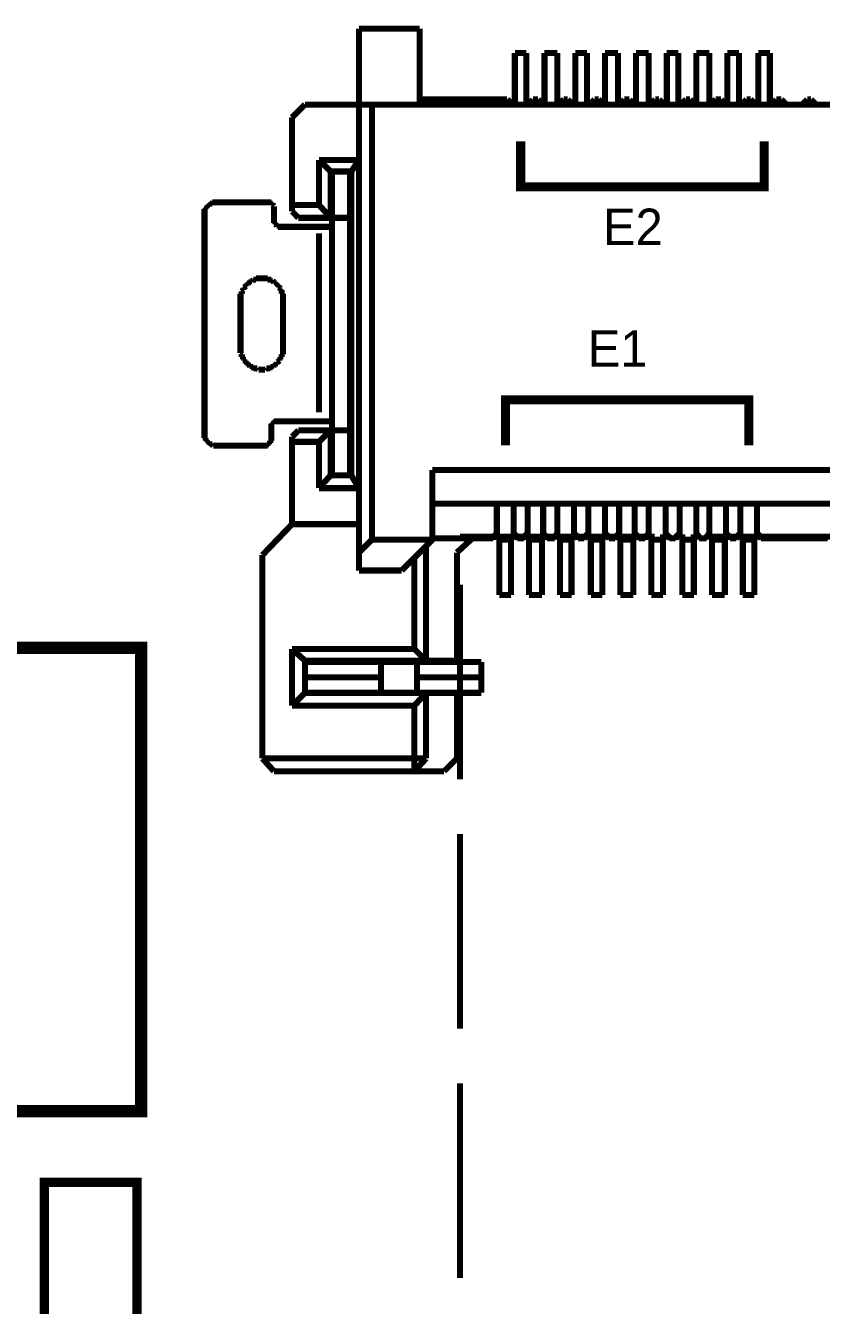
# Model space of a CAD drawing. Extents: x -18 to 363, y 0 to 182.
# Drawn here: x 92.86 to 105.94, y 64.61 to 85.65 of the extents above; entities that cross this region are included whole.
import ezdxf
from ezdxf.enums import TextEntityAlignment as Align

# ---------------------------------------------------------------- set-up
doc = ezdxf.new("R2010")
doc.units = 0
doc.header["$MEASUREMENT"] = 0
doc.layers.add('ASSEMBLY_OUTLINES_TOP', color=181, linetype='CONTINUOUS')
doc.styles.add('VERIBEST_GERBER_1', font='txt')

msp = doc.modelspace()

# ---------------------------------------------------------------- linework, layer by layer
at = {"layer": 'ASSEMBLY_OUTLINES_TOP'}
for points, const_width in [([(99.33715, 85.6025), (98.34215, 85.6025)], 0.1), ([(98.34215, 76.6915), (98.34215, 85.6025)], 0.1), ([(99.33715, 84.3535), (99.33715, 85.6025)], 0.1), ([(100.90315, 85.2005), (100.90315, 84.3535)], 0.1), ([(100.90315, 85.2005), (101.094, 85.2005)], 0.1), ([(101.094, 85.2005), (101.094, 84.3535)], 0.1), ([(101.39035, 85.2005), (101.39035, 84.3535)], 0.1), ([(101.39035, 85.2005), (101.60185, 85.2005)], 0.1), ([(101.60185, 85.2005), (101.60185, 84.3535)], 0.1), ([(101.89815, 85.2005), (101.89815, 84.3535)], 0.1), ([(101.89815, 85.2005), (102.089, 85.2005)], 0.1), ([(102.089, 85.2005), (102.089, 84.3535)], 0.1), ([(102.38535, 85.2005), (102.38535, 84.3535)], 0.1), ([(102.38535, 85.2005), (102.59685, 85.2005)], 0.1), ([(102.59685, 85.2005), (102.59685, 84.3535)], 0.1), ([(102.89315, 85.2005), (102.89315, 84.3535)], 0.1), ([(102.89315, 85.2005), (103.10465, 85.2005)], 0.1), ([(103.10465, 85.2005), (103.10465, 84.3535)], 0.1), ([(103.401, 85.2005), (103.401, 84.3535)], 0.1), ([(103.401, 85.2005), (103.59185, 85.2005)], 0.1), ([(103.59185, 85.2005), (103.59185, 84.3535)], 0.1), ([(103.888, 85.2005), (103.888, 84.3535)], 0.1), ([(103.888, 85.2005), (104.09965, 85.2005)], 0.1), ([(104.09965, 85.2005), (104.09965, 84.3535)], 0.1), ([(104.3958, 85.2005), (104.3958, 84.3535)], 0.1), ([(104.3958, 85.2005), (104.5867, 85.2005)], 0.1), ([(104.5867, 85.2005), (104.5867, 84.3535)], 0.1), ([(104.90365, 85.2005), (104.90365, 84.3535)], 0.1), ([(104.90365, 85.2005), (105.0945, 85.2005)], 0.1), ([(105.0945, 85.2005), (105.0945, 84.3535)], 0.1), ([(97.24185, 84.142), (97.45335, 84.3535)], 0.1), ([(97.45335, 84.3535), (184.0465, 84.3535)], 0.1), ([(98.55365, 77.1995), (98.55365, 84.3535)], 0.1), ([(100.7765, 84.4385), (99.33715, 84.4385)], 0.1), ([(100.86115, 84.3535), (100.7765, 84.4385)], 0.1), ([(101.1995, 84.4385), (101.13615, 84.3535)], 0.1), ([(101.2843, 84.4385), (101.1995, 84.4385)], 0.1), ([(101.369, 84.3535), (101.2843, 84.4385)], 0.1), ([(101.708, 84.4385), (101.62315, 84.3535)], 0.1), ([(101.77135, 84.4385), (101.708, 84.4385)], 0.1), ([(101.8562, 84.3535), (101.77135, 84.4385)], 0.1), ([(102.21585, 84.4385), (102.131, 84.3535)], 0.1), ([(102.27915, 84.4385), (102.21585, 84.4385)], 0.1), ([(102.364, 84.3535), (102.27915, 84.4385)], 0.1), ([(102.703, 84.4385), (102.6388, 84.3535)], 0.1), ([(102.787, 84.4385), (102.703, 84.4385)], 0.1), ([(102.851, 84.3535), (102.787, 84.4385)], 0.1), ([(103.21065, 84.4385), (103.126, 84.3535)], 0.1), ([(103.27415, 84.4385), (103.21065, 84.4385)], 0.1), ([(103.35885, 84.3535), (103.27415, 84.4385)], 0.1), ([(103.7185, 84.4385), (103.6338, 84.3535)], 0.1), ([(103.782, 84.4385), (103.7185, 84.4385)], 0.1), ([(103.86665, 84.3535), (103.782, 84.4385)], 0.1), ([(104.2057, 84.4385), (104.121, 84.3535)], 0.1), ([(104.2905, 84.4385), (104.2057, 84.4385)], 0.1), ([(104.35385, 84.3535), (104.2905, 84.4385)], 0.1), ([(104.7135, 84.4385), (104.62885, 84.3535)], 0.1), ([(104.77685, 84.4385), (104.7135, 84.4385)], 0.1), ([(104.86165, 84.3535), (104.77685, 84.4385)], 0.1), ([(105.2007, 84.4385), (105.1365, 84.3535)], 0.1), ([(105.28465, 84.4385), (105.2007, 84.4385)], 0.1), ([(105.3695, 84.3535), (105.28465, 84.4385)], 0.1), ([(105.7085, 84.4385), (105.6235, 84.3535)], 0.1), ([(105.772, 84.4385), (105.7085, 84.4385)], 0.1), ([(105.8565, 84.3535), (105.772, 84.4385)], 0.1), ([(97.24185, 82.597), (97.24185, 84.142)], 0.1), ([(101, 83.75), (101, 83), (105, 83), (105, 83.75)], 0.15), ([(98.34215, 83.4435), (97.68615, 83.4435)], 0.1), ([(97.68615, 82.7025), (97.68615, 83.4435)], 0.1), ([(97.8763, 83.253), (97.68615, 83.4435)], 0.1), ([(98.21535, 83.253), (98.34215, 83.4435)], 0.1), ([(98.21535, 83.253), (97.8763, 83.253)], 0.1), ([(97.8763, 82.491), (97.8763, 83.253)], 0.1), ([(97.89765, 83.253), (97.89765, 78.2575)], 0.1), ([(98.194, 83.253), (98.194, 78.2575)], 0.1), ([(98.21535, 78.2575), (98.21535, 83.253)], 0.1), ([(95.86585, 82.6815), (95.8445, 82.6815)], 0.1), ([(95.8445, 82.6815), (95.8445, 82.6605)], 0.1), ([(95.8872, 82.7025), (95.86585, 82.7025)], 0.1), ([(95.86585, 82.7025), (95.86585, 82.6815)], 0.1), ([(95.9078, 82.724), (95.8872, 82.724)], 0.1), ([(95.8872, 82.724), (95.8872, 82.7025)], 0.1), ([(95.92915, 82.724), (95.9078, 82.724)], 0.1), ([(95.9505, 82.745), (95.92915, 82.745)], 0.1), ([(95.92915, 82.745), (95.92915, 82.724)], 0.1), ([(95.97185, 82.745), (95.9505, 82.745)], 0.1), ([(95.99265, 82.745), (95.97185, 82.745)], 0.1), ([(96.8393, 82.745), (95.99265, 82.745)], 0.1), ([(96.86065, 82.745), (96.8393, 82.745)], 0.1), ([(96.8822, 82.745), (96.86065, 82.745)], 0.1), ([(96.9028, 82.745), (96.8822, 82.745)], 0.1), ([(96.9028, 82.724), (96.9028, 82.745)], 0.1), ([(96.92415, 82.724), (96.9028, 82.724)], 0.1), ([(96.92415, 82.7025), (96.92415, 82.724)], 0.1), ([(96.9455, 82.6815), (96.92415, 82.7025)], 0.1), ([(96.9455, 82.6605), (96.9455, 82.6815)], 0.1), ([(97.68615, 82.7025), (97.24185, 82.7025)], 0.1), ([(97.8763, 82.491), (97.68615, 82.7025)], 0.1), ([(95.82385, 82.639), (95.80235, 82.639)], 0.1), ([(95.80235, 82.639), (95.80235, 82.618)], 0.1), ([(95.80235, 82.618), (95.80235, 82.597)], 0.1), ([(95.80235, 82.597), (95.80235, 82.5755)], 0.1), ([(95.80235, 82.5755), (95.80235, 82.5545)], 0.1), ([(95.80235, 78.956), (95.80235, 82.5545)], 0.1), ([(95.8445, 82.6605), (95.82385, 82.6605)], 0.1), ([(95.82385, 82.6605), (95.82385, 82.639)], 0.1), ([(96.9455, 82.639), (96.9455, 82.6605)], 0.1), ([(96.9455, 82.4485), (96.9455, 82.639)], 0.1), ([(97.34715, 82.491), (97.24185, 82.597)], 0.1), ([(98.21535, 82.491), (97.34715, 82.491)], 0.1), ([(96.9455, 82.4485), (96.9455, 82.4275)], 0.1), ([(96.9455, 82.4275), (96.9455, 82.4065)], 0.1), ([(96.9455, 82.4065), (96.96615, 82.4065)], 0.1), ([(96.96615, 82.4065), (96.96615, 82.385)], 0.1), ([(96.96615, 82.385), (96.9875, 82.364)], 0.1), ([(96.9875, 82.364), (97.00885, 82.364)], 0.1), ([(97.00885, 82.364), (97.00885, 82.343)], 0.1), ([(97.00885, 82.343), (97.0302, 82.343)], 0.1), ([(97.0302, 82.343), (97.051, 82.343)], 0.1), ([(97.89765, 82.343), (97.051, 82.343)], 0.1), ([(97.68615, 79.295), (97.68615, 82.237)], 0.1), ([(96.5218, 81.4115), (96.501, 81.4115)], 0.1), ([(96.501, 81.4115), (96.501, 81.3905)], 0.1), ([(96.54315, 81.4325), (96.5218, 81.4325)], 0.1), ([(96.5218, 81.4325), (96.5218, 81.4115)], 0.1), ([(96.5645, 81.4325), (96.54315, 81.4325)], 0.1), ([(96.58585, 81.454), (96.5645, 81.454)], 0.1), ([(96.5645, 81.454), (96.5645, 81.4325)], 0.1), ([(96.6065, 81.475), (96.58585, 81.454)], 0.1), ([(96.62785, 81.475), (96.6065, 81.475)], 0.1), ([(96.6492, 81.475), (96.62785, 81.475)], 0.1), ([(96.6698, 81.496), (96.6492, 81.496)], 0.1), ([(96.6492, 81.496), (96.6492, 81.475)], 0.1), ([(96.69135, 81.496), (96.6698, 81.496)], 0.1), ([(96.7127, 81.496), (96.69135, 81.496)], 0.1), ([(96.734, 81.496), (96.7127, 81.496)], 0.1), ([(96.75465, 81.496), (96.734, 81.496)], 0.1), ([(96.776, 81.496), (96.75465, 81.496)], 0.1), ([(96.79735, 81.496), (96.776, 81.496)], 0.1), ([(96.818, 81.496), (96.79735, 81.496)], 0.1), ([(96.8393, 81.496), (96.818, 81.496)], 0.1), ([(96.8393, 81.475), (96.8393, 81.496)], 0.1), ([(96.86065, 81.475), (96.8393, 81.475)], 0.1), ([(96.8822, 81.475), (96.86065, 81.475)], 0.1), ([(96.9028, 81.475), (96.8822, 81.475)], 0.1), ([(96.9028, 81.454), (96.9028, 81.475)], 0.1), ([(96.92415, 81.454), (96.9028, 81.454)], 0.1), ([(96.9455, 81.4325), (96.92415, 81.454)], 0.1), ([(96.96615, 81.4325), (96.9455, 81.4325)], 0.1), ([(96.96615, 81.4115), (96.96615, 81.4325)], 0.1), ([(96.9875, 81.4115), (96.96615, 81.4115)], 0.1), ([(96.9875, 81.3905), (96.9875, 81.4115)], 0.1), ([(96.41635, 81.242), (96.395, 81.242)], 0.1), ([(96.395, 81.242), (96.395, 81.221)], 0.1), ([(96.395, 81.221), (96.395, 81.2)], 0.1), ([(96.395, 81.2), (96.395, 81.1785)], 0.1), ([(96.437, 81.3055), (96.41635, 81.2845)], 0.1), ([(96.41635, 81.2845), (96.41635, 81.2635)], 0.1), ([(96.41635, 81.2635), (96.41635, 81.242)], 0.1), ([(96.4583, 81.327), (96.437, 81.327)], 0.1), ([(96.437, 81.327), (96.437, 81.3055)], 0.1), ([(96.47965, 81.369), (96.4583, 81.348)], 0.1), ([(96.4583, 81.348), (96.4583, 81.327)], 0.1), ([(96.47965, 81.3905), (96.47965, 81.369)], 0.1), ([(96.501, 81.3905), (96.47965, 81.3905)], 0.1), ([(97.00885, 81.3905), (96.9875, 81.3905)], 0.1), ([(97.00885, 81.369), (97.00885, 81.3905)], 0.1), ([(97.0302, 81.369), (97.00885, 81.369)], 0.1), ([(97.0302, 81.348), (97.0302, 81.369)], 0.1), ([(97.051, 81.327), (97.0302, 81.348)], 0.1), ([(97.051, 81.3055), (97.051, 81.327)], 0.1), ([(97.07235, 81.3055), (97.051, 81.3055)], 0.1), ([(97.07235, 81.2845), (97.07235, 81.3055)], 0.1), ([(97.07235, 81.2635), (97.07235, 81.2845)], 0.1), ([(97.07235, 81.242), (97.07235, 81.2635)], 0.1), ([(97.0937, 81.242), (97.07235, 81.242)], 0.1), ([(97.0937, 81.221), (97.0937, 81.242)], 0.1), ([(97.0937, 81.2), (97.0937, 81.221)], 0.1), ([(97.0937, 81.1785), (97.0937, 81.2)], 0.1), ([(96.395, 81.1785), (96.395, 81.1575)], 0.1), ([(96.395, 80.353), (96.395, 81.1575)], 0.1), ([(97.0937, 81.1575), (97.0937, 81.1785)], 0.1), ([(97.0937, 80.353), (97.0937, 81.1575)], 0.1), ([(96.395, 80.353), (96.395, 80.332)], 0.1), ([(97.0937, 80.332), (97.0937, 80.353)], 0.1), ([(96.395, 80.332), (96.395, 80.311)], 0.1), ([(96.395, 80.311), (96.395, 80.2895)], 0.1), ([(96.395, 80.2895), (96.395, 80.2685)], 0.1), ([(96.395, 80.2685), (96.41635, 80.2475)], 0.1), ([(96.41635, 80.2475), (96.41635, 80.226)], 0.1), ([(96.41635, 80.226), (96.41635, 80.205)], 0.1), ([(96.41635, 80.205), (96.437, 80.205)], 0.1), ([(96.437, 80.205), (96.437, 80.184)], 0.1), ([(96.437, 80.184), (96.437, 80.1625)], 0.1), ([(96.437, 80.1625), (96.4583, 80.1625)], 0.1), ([(96.4583, 80.1625), (96.4583, 80.1415)], 0.1), ([(96.4583, 80.1415), (96.47965, 80.1415)], 0.1), ([(96.47965, 80.1415), (96.47965, 80.1205)], 0.1), ([(97.00885, 80.1205), (97.0302, 80.1415)], 0.1), ([(97.0302, 80.1415), (97.0302, 80.1625)], 0.1), ([(97.0302, 80.1625), (97.051, 80.1625)], 0.1), ([(97.051, 80.184), (97.051, 80.205)], 0.1), ([(97.051, 80.205), (97.07235, 80.205)], 0.1), ([(97.051, 80.1625), (97.051, 80.184)], 0.1), ([(97.07235, 80.226), (97.07235, 80.2475)], 0.1), ([(97.07235, 80.2475), (97.0937, 80.2475)], 0.1), ([(97.07235, 80.205), (97.07235, 80.226)], 0.1), ([(97.0937, 80.311), (97.0937, 80.332)], 0.1), ([(97.0937, 80.2895), (97.0937, 80.311)], 0.1), ([(97.0937, 80.2685), (97.0937, 80.2895)], 0.1), ([(97.0937, 80.2475), (97.0937, 80.2685)], 0.1), ([(96.47965, 80.1205), (96.47965, 80.099)], 0.1), ([(96.47965, 80.099), (96.501, 80.099)], 0.1), ([(96.501, 80.099), (96.501, 80.078)], 0.1), ([(96.501, 80.078), (96.5218, 80.078)], 0.1), ([(96.5218, 80.078), (96.54315, 80.078)], 0.1), ([(96.54315, 80.078), (96.54315, 80.057)], 0.1), ([(96.54315, 80.057), (96.5645, 80.057)], 0.1), ([(96.5645, 80.057), (96.5645, 80.0355)], 0.1), ([(96.5645, 80.0355), (96.58585, 80.0355)], 0.1), ([(96.58585, 80.0355), (96.6065, 80.0355)], 0.1), ([(96.6065, 80.0355), (96.6065, 80.0145)], 0.1), ([(96.6065, 80.0145), (96.62785, 80.0145)], 0.1), ([(96.62785, 80.0145), (96.6492, 80.0145)], 0.1), ([(96.6492, 80.0145), (96.6698, 80.0145)], 0.1), ([(96.6698, 80.0145), (96.69135, 79.9935)], 0.1), ([(96.69135, 79.9935), (96.7127, 79.9935)], 0.1), ([(96.7127, 79.9935), (96.734, 79.9935)], 0.1), ([(96.734, 79.9935), (96.75465, 79.9935)], 0.1), ([(96.75465, 79.9935), (96.776, 79.9935)], 0.1), ([(96.776, 79.9935), (96.79735, 79.9935)], 0.1), ([(96.79735, 79.9935), (96.818, 80.0145)], 0.1), ([(96.818, 80.0145), (96.8393, 80.0145)], 0.1), ([(96.8393, 80.0145), (96.86065, 80.0145)], 0.1), ([(96.86065, 80.0145), (96.8822, 80.0145)], 0.1), ([(96.8822, 80.0145), (96.8822, 80.0355)], 0.1), ([(96.8822, 80.0355), (96.9028, 80.0355)], 0.1), ([(96.9028, 80.0355), (96.92415, 80.0355)], 0.1), ([(96.92415, 80.0355), (96.92415, 80.057)], 0.1), ([(96.92415, 80.057), (96.9455, 80.057)], 0.1), ([(96.9455, 80.057), (96.9455, 80.078)], 0.1), ([(96.9455, 80.078), (96.96615, 80.078)], 0.1), ([(96.96615, 80.078), (96.9875, 80.078)], 0.1), ([(96.9875, 80.078), (96.9875, 80.099)], 0.1), ([(96.9875, 80.099), (97.00885, 80.099)], 0.1), ([(97.00885, 80.099), (97.00885, 80.1205)], 0.1), ([(100.75, 78.75), (100.75, 79.5), (104.75, 79.5), (104.75, 78.75)], 0.15), ([(96.92415, 79.1045), (96.9028, 79.1045)], 0.1), ([(96.9028, 79.1045), (96.9028, 79.083)], 0.1), ([(96.9455, 79.1255), (96.92415, 79.1255)], 0.1), ([(96.92415, 79.1255), (96.92415, 79.1045)], 0.1), ([(96.96615, 79.1465), (96.9455, 79.1465)], 0.1), ([(96.9455, 79.1465), (96.9455, 79.1255)], 0.1), ([(96.9875, 79.1465), (96.96615, 79.1465)], 0.1), ([(97.89765, 79.1465), (96.9875, 79.1465)], 0.1), ([(95.80235, 78.956), (95.80235, 78.935)], 0.1), ([(95.80235, 78.935), (95.80235, 78.914)], 0.1), ([(95.80235, 78.914), (95.80235, 78.8925)], 0.1), ([(95.80235, 78.8925), (95.80235, 78.8715)], 0.1), ([(96.9028, 79.083), (96.9028, 79.062)], 0.1), ([(96.9028, 79.062), (96.9028, 79.041)], 0.1), ([(96.9028, 79.041), (96.9028, 78.8505)], 0.1), ([(97.24185, 78.8925), (97.34715, 78.9985)], 0.1), ([(97.24185, 77.4535), (97.24185, 78.8925)], 0.1), ([(98.21535, 78.9985), (97.34715, 78.9985)], 0.1), ([(97.8763, 78.9985), (97.68615, 78.808)], 0.1), ([(97.8763, 78.9985), (97.8763, 78.2575)], 0.1), ([(95.80235, 78.8715), (95.82385, 78.8715)], 0.1), ([(95.82385, 78.8715), (95.82385, 78.8505)], 0.1), ([(95.82385, 78.8505), (95.82385, 78.829)], 0.1), ([(95.82385, 78.829), (95.8445, 78.829)], 0.1), ([(95.8445, 78.829), (95.8445, 78.808)], 0.1), ([(95.8445, 78.808), (95.86585, 78.808)], 0.1), ([(95.86585, 78.808), (95.86585, 78.787)], 0.1), ([(95.86585, 78.787), (95.8872, 78.787)], 0.1), ([(95.8872, 78.787), (95.8872, 78.7655)], 0.1), ([(95.8872, 78.7655), (95.9078, 78.7655)], 0.1), ([(95.9078, 78.7655), (95.92915, 78.7655)], 0.1), ([(95.92915, 78.7655), (95.9505, 78.7445)], 0.1), ([(95.9505, 78.7445), (95.97185, 78.7445)], 0.1), ([(95.97185, 78.7445), (95.99265, 78.7445)], 0.1), ([(96.79735, 78.7445), (95.99265, 78.7445)], 0.1), ([(96.79735, 78.7445), (96.818, 78.7445)], 0.1), ([(96.818, 78.7445), (96.8393, 78.7445)], 0.1), ([(96.8393, 78.7445), (96.8393, 78.7655)], 0.1), ([(96.8393, 78.7655), (96.86065, 78.7655)], 0.1), ([(96.86065, 78.7655), (96.86065, 78.787)], 0.1), ([(96.86065, 78.787), (96.8822, 78.787)], 0.1), ([(96.8822, 78.808), (96.8822, 78.829)], 0.1), ([(96.8822, 78.829), (96.9028, 78.829)], 0.1), ([(96.8822, 78.787), (96.8822, 78.808)], 0.1), ([(96.9028, 78.829), (96.9028, 78.8505)], 0.1), ([(97.68615, 78.808), (97.24185, 78.808)], 0.1), ([(97.68615, 78.808), (97.68615, 78.046)], 0.1), ([(97.8763, 78.2575), (97.68615, 78.046)], 0.1), ([(98.21535, 78.2575), (97.8763, 78.2575)], 0.1), ([(98.21535, 78.2575), (98.34215, 78.046)], 0.1), ([(99.54865, 77.1995), (99.54865, 78.3425)], 0.1), ([(99.54865, 78.3425), (181.9505, 78.3425)], 0.1), ([(98.34215, 78.046), (97.68615, 78.046)], 0.1), ([(99.54865, 77.792), (181.9505, 77.792)], 0.1), ([(100.607, 77.792), (100.607, 77.284)], 0.1), ([(100.8825, 77.792), (100.8825, 77.284)], 0.1), ([(101.1155, 77.792), (101.1155, 77.284)], 0.1), ([(101.369, 77.792), (101.369, 77.284)], 0.1), ([(101.60185, 77.792), (101.60185, 77.284)], 0.1), ([(101.8775, 77.792), (101.8775, 77.284)], 0.1), ([(102.10965, 77.792), (102.10965, 77.284)], 0.1), ([(102.38535, 77.792), (102.38535, 77.284)], 0.1), ([(102.6182, 77.792), (102.6182, 77.284)], 0.1), ([(102.8718, 77.792), (102.8718, 77.284)], 0.1), ([(103.10465, 77.792), (103.10465, 77.284)], 0.1), ([(103.3802, 77.792), (103.3802, 77.284)], 0.1), ([(103.6132, 77.792), (103.6132, 77.284)], 0.1), ([(103.888, 77.792), (103.888, 77.284)], 0.1), ([(104.09965, 77.792), (104.09965, 77.284)], 0.1), ([(104.3745, 77.792), (104.3745, 77.284)], 0.1), ([(104.6073, 77.792), (104.6073, 77.284)], 0.1), ([(104.883, 77.792), (104.883, 77.284)], 0.1), ([(97.24185, 77.4535), (96.75465, 76.9455)], 0.1), ([(98.34215, 77.4535), (97.24185, 77.4535)], 0.1), ([(98.55365, 77.1995), (98.34215, 76.9875)], 0.1), ([(99.54865, 77.1995), (98.55365, 77.1995)], 0.1), ([(99.04085, 76.6915), (99.54865, 77.1995)], 0.1), ([(100.2052, 77.2205), (99.54865, 77.2205)], 0.1), ([(99.951, 76.9875), (100.2052, 77.2205)], 0.1), ([(100, 77.25), (103.2004, 77.25)], 0.1), ([(100.5435, 77.2205), (100.2052, 77.2205)], 0.1), ([(100.607, 77.305), (100.52215, 77.2205)], 0.1), ([(100.607, 77.305), (100.52215, 77.2205)], 0.1), ([(100.607, 77.284), (100.5435, 77.2205)], 0.1), ([(100.607, 77.284), (100.5435, 77.2205)], 0.1), ([(100.607, 77.284), (100.6497, 77.284)], 0.1), ([(100.6497, 76.289), (100.6497, 77.284)], 0.1), ([(100.6497, 77.1995), (100.8398, 77.1995)], 0.1), ([(100.8398, 76.289), (100.8398, 77.284)], 0.1), ([(100.8398, 77.284), (100.8825, 77.284)], 0.1), ([(100.96735, 77.2205), (100.8825, 77.305)], 0.1), ([(100.946, 77.2205), (100.8825, 77.284)], 0.1), ([(101.0513, 77.2205), (100.946, 77.2205)], 0.1), ([(101.1155, 77.305), (101.0307, 77.2205)], 0.1), ([(101.0513, 77.2205), (101.1155, 77.284)], 0.1), ([(101.1155, 77.284), (101.13615, 77.284)], 0.1), ([(101.13615, 76.289), (101.13615, 77.284)], 0.1), ([(101.13615, 77.1995), (101.34835, 77.1995)], 0.1), ([(101.34835, 76.289), (101.34835, 77.284)], 0.1), ([(101.34835, 77.284), (101.369, 77.284)], 0.1), ([(101.45385, 77.2205), (101.369, 77.305)], 0.1), ([(101.4323, 77.2205), (101.369, 77.284)], 0.1), ([(101.55985, 77.2205), (101.4323, 77.2205)], 0.1), ([(101.60185, 77.305), (101.5385, 77.2205)], 0.1), ([(101.55985, 77.2205), (101.60185, 77.284)], 0.1), ([(101.60185, 77.284), (101.6447, 77.284)], 0.1), ([(101.6447, 76.289), (101.6447, 77.284)], 0.1), ([(101.6447, 77.1995), (101.83485, 77.1995)], 0.1), ([(101.83485, 76.289), (101.83485, 77.284)], 0.1), ([(101.83485, 77.284), (101.8775, 77.284)], 0.1), ([(101.8775, 77.305), (101.9615, 77.2205)], 0.1), ([(101.94085, 77.2205), (101.8775, 77.284)], 0.1), ([(101.94085, 77.2205), (102.0463, 77.2205)], 0.1), ([(102.0257, 77.2205), (102.10965, 77.305)], 0.1), ([(102.0463, 77.2205), (102.10965, 77.284)], 0.1), ([(102.10965, 77.284), (102.15235, 77.284)], 0.1), ([(102.15235, 76.289), (102.15235, 77.284)], 0.1), ([(102.15235, 77.1995), (102.34265, 77.1995)], 0.1), ([(102.34265, 76.289), (102.34265, 77.284)], 0.1), ([(102.34265, 77.284), (102.38535, 77.284)], 0.1), ([(102.38535, 77.305), (102.47, 77.2205)], 0.1), ([(102.44865, 77.2205), (102.38535, 77.284)], 0.1), ([(102.44865, 77.2205), (102.55485, 77.2205)], 0.1), ([(102.5335, 77.2205), (102.6182, 77.305)], 0.1), ([(102.55485, 77.2205), (102.6182, 77.284)], 0.1), ([(102.6182, 77.284), (102.6388, 77.284)], 0.1), ([(102.6388, 76.289), (102.6388, 77.284)], 0.1), ([(102.6388, 77.1995), (102.851, 77.1995)], 0.1), ([(102.851, 76.289), (102.851, 77.284)], 0.1), ([(102.851, 77.284), (102.8718, 77.284)], 0.1), ([(102.8718, 77.305), (102.9565, 77.2205)], 0.1), ([(102.93585, 77.2205), (102.8718, 77.284)], 0.1), ([(102.93585, 77.2205), (103.04135, 77.2205)], 0.1), ([(103.0198, 77.2205), (103.10465, 77.305)], 0.1), ([(103.04135, 77.2205), (103.10465, 77.284)], 0.1), ([(103.10465, 77.284), (103.14735, 77.284)], 0.1), ([(103.14735, 76.289), (103.14735, 77.284)], 0.1), ([(103.14735, 77.1995), (103.3375, 77.1995)], 0.1), ([(103.3375, 76.289), (103.3375, 77.284)], 0.1), ([(103.3375, 77.284), (103.3802, 77.284)], 0.1), ([(103.3802, 77.305), (103.465, 77.2205)], 0.1), ([(103.4437, 77.2205), (103.3802, 77.284)], 0.1), ([(103.4437, 77.2205), (103.549, 77.2205)], 0.1), ([(103.52835, 77.2205), (103.6132, 77.305)], 0.1), ([(103.549, 77.2205), (103.6132, 77.284)], 0.1), ([(103.6132, 77.284), (103.65515, 77.284)], 0.1), ([(103.65515, 76.289), (103.65515, 77.284)], 0.1), ([(103.65515, 77.1995), (103.8453, 77.1995)], 0.1), ([(103.8453, 76.289), (103.8453, 77.284)], 0.1), ([(103.8453, 77.284), (103.888, 77.284)], 0.1), ([(103.888, 77.305), (103.9515, 77.2205)], 0.1), ([(103.93015, 77.2205), (103.888, 77.284)], 0.1), ([(103.93015, 77.2205), (104.0575, 77.2205)], 0.1), ([(104.03615, 77.2205), (104.09965, 77.305)], 0.1), ([(104.0575, 77.2205), (104.09965, 77.284)], 0.1), ([(104.09965, 77.284), (104.14235, 77.284)], 0.1), ([(104.1005, 77.25), (107.3009, 77.25)], 0.1), ([(104.14235, 76.289), (104.14235, 77.284)], 0.1), ([(104.14235, 77.1995), (104.35385, 77.1995)], 0.1), ([(104.35385, 76.289), (104.35385, 77.284)], 0.1), ([(104.35385, 77.284), (104.3745, 77.284)], 0.1), ([(104.3745, 77.305), (104.4593, 77.2205)], 0.1), ([(104.4385, 77.2205), (104.3745, 77.284)], 0.1), ([(104.4385, 77.2205), (104.544, 77.2205)], 0.1), ([(104.52335, 77.2205), (104.6073, 77.305)], 0.1), ([(104.544, 77.2205), (104.6073, 77.284)], 0.1), ([(104.6073, 77.284), (104.6502, 77.284)], 0.1), ([(104.6502, 76.289), (104.6502, 77.284)], 0.1), ([(104.6502, 77.1995), (104.8403, 77.1995)], 0.1), ([(104.8403, 76.289), (104.8403, 77.284)], 0.1), ([(104.8403, 77.284), (104.883, 77.284)], 0.1), ([(104.883, 77.305), (104.9677, 77.2205)], 0.1), ([(104.94635, 77.2205), (104.883, 77.284)], 0.1), ([(104.94635, 77.2205), (106.047, 77.2205)], 0.1), ([(99.4432, 75.2095), (99.4432, 77.0935)], 0.1), ([(99.951, 75.1885), (99.951, 76.9875)], 0.1), ([(96.75465, 73.601), (96.75465, 76.9455)], 0.1), ([(99.2523, 75.4), (99.2523, 76.903)], 0.1), ([(99.04085, 76.6915), (98.34215, 76.6915)], 0.1), ([(100, 73.2575), (100, 76.4579)], 0.1), ([(100.6497, 76.289), (100.8398, 76.289)], 0.1), ([(101.13615, 76.289), (101.34835, 76.289)], 0.1), ([(101.6447, 76.289), (101.83485, 76.289)], 0.1), ([(102.15235, 76.289), (102.34265, 76.289)], 0.1), ([(102.6388, 76.289), (102.851, 76.289)], 0.1), ([(103.14735, 76.289), (103.3375, 76.289)], 0.1), ([(103.65515, 76.289), (103.8453, 76.289)], 0.1), ([(104.14235, 76.289), (104.35385, 76.289)], 0.1), ([(104.6502, 76.289), (104.8403, 76.289)], 0.1), ([(97.24185, 74.469), (97.24185, 75.4)], 0.1), ([(99.2523, 75.4), (97.24185, 75.4)], 0.1), ([(97.45335, 75.2095), (97.24185, 75.4)], 0.1), ([(99.4432, 75.2095), (99.2523, 75.4)], 0.1), ([(97.45335, 74.6805), (97.45335, 75.2095)], 0.1), ([(99.4432, 75.2095), (97.45335, 75.2095)], 0.1), ([(100.35335, 75.1885), (97.45335, 75.1885)], 0.1), ([(98.7025, 75.1885), (98.7025, 74.6805)], 0.1), ([(99.295, 75.1885), (99.295, 74.6805)], 0.1), ([(99.4432, 75.2095), (99.951, 75.2095)], 0.1), ([(100.35335, 75.1885), (100.35335, 74.6805)], 0.1), ([(98.7025, 74.9345), (97.45335, 74.9345)], 0.1), ([(100.35335, 74.9345), (99.295, 74.9345)], 0.1), ([(97.45335, 74.6805), (97.24185, 74.469)], 0.1), ([(99.4432, 74.6805), (97.45335, 74.6805)], 0.1), ([(100.35335, 74.6805), (97.45335, 74.6805)], 0.1), ([(99.2523, 74.469), (99.4432, 74.6805)], 0.1), ([(99.4432, 73.601), (99.4432, 74.6805)], 0.1), ([(99.951, 73.601), (99.951, 74.6805)], 0.1), ([(99.2523, 74.469), (97.24185, 74.469)], 0.1), ([(99.2523, 73.3895), (99.2523, 74.469)], 0.1), ([(99.4432, 73.601), (96.75465, 73.601)], 0.1), ([(96.9455, 73.3895), (96.75465, 73.601)], 0.1), ([(99.4432, 73.601), (99.2523, 73.3895)], 0.1), ([(99.7395, 73.3895), (99.951, 73.601)], 0.1), ([(99.7395, 73.3895), (96.9455, 73.3895)], 0.1), ([(100, 69.157), (100, 72.3574)], 0.1), ([(100, 65.0565), (100, 68.2569)], 0.1)]:
    msp.add_lwpolyline(points, dxfattribs=dict(at, const_width=const_width))
for points, const_width in [([(89.68, 67.8), (89.68, 75.42), (94.76, 75.42), (94.76, 67.8)], 0.2032), ([(93.171, 64.089), (93.171, 66.629), (94.695, 66.629), (94.695, 64.089)], 0.1524)]:
    msp.add_lwpolyline(points, close=True, dxfattribs=dict(at, const_width=const_width))

# ---------------------------------------------------------------- texts
at = {"layer": 'ASSEMBLY_OUTLINES_TOP', "style": 'VERIBEST_GERBER_1'}
for s, p in [('E2', (102.843, 82.343)), ('E1', (102.593, 80.343))]:
    msp.add_text(s, height=0.6, dxfattribs=at).set_placement(p, align=Align.MIDDLE_CENTER)

doc.saveas('drawing.dxf')
